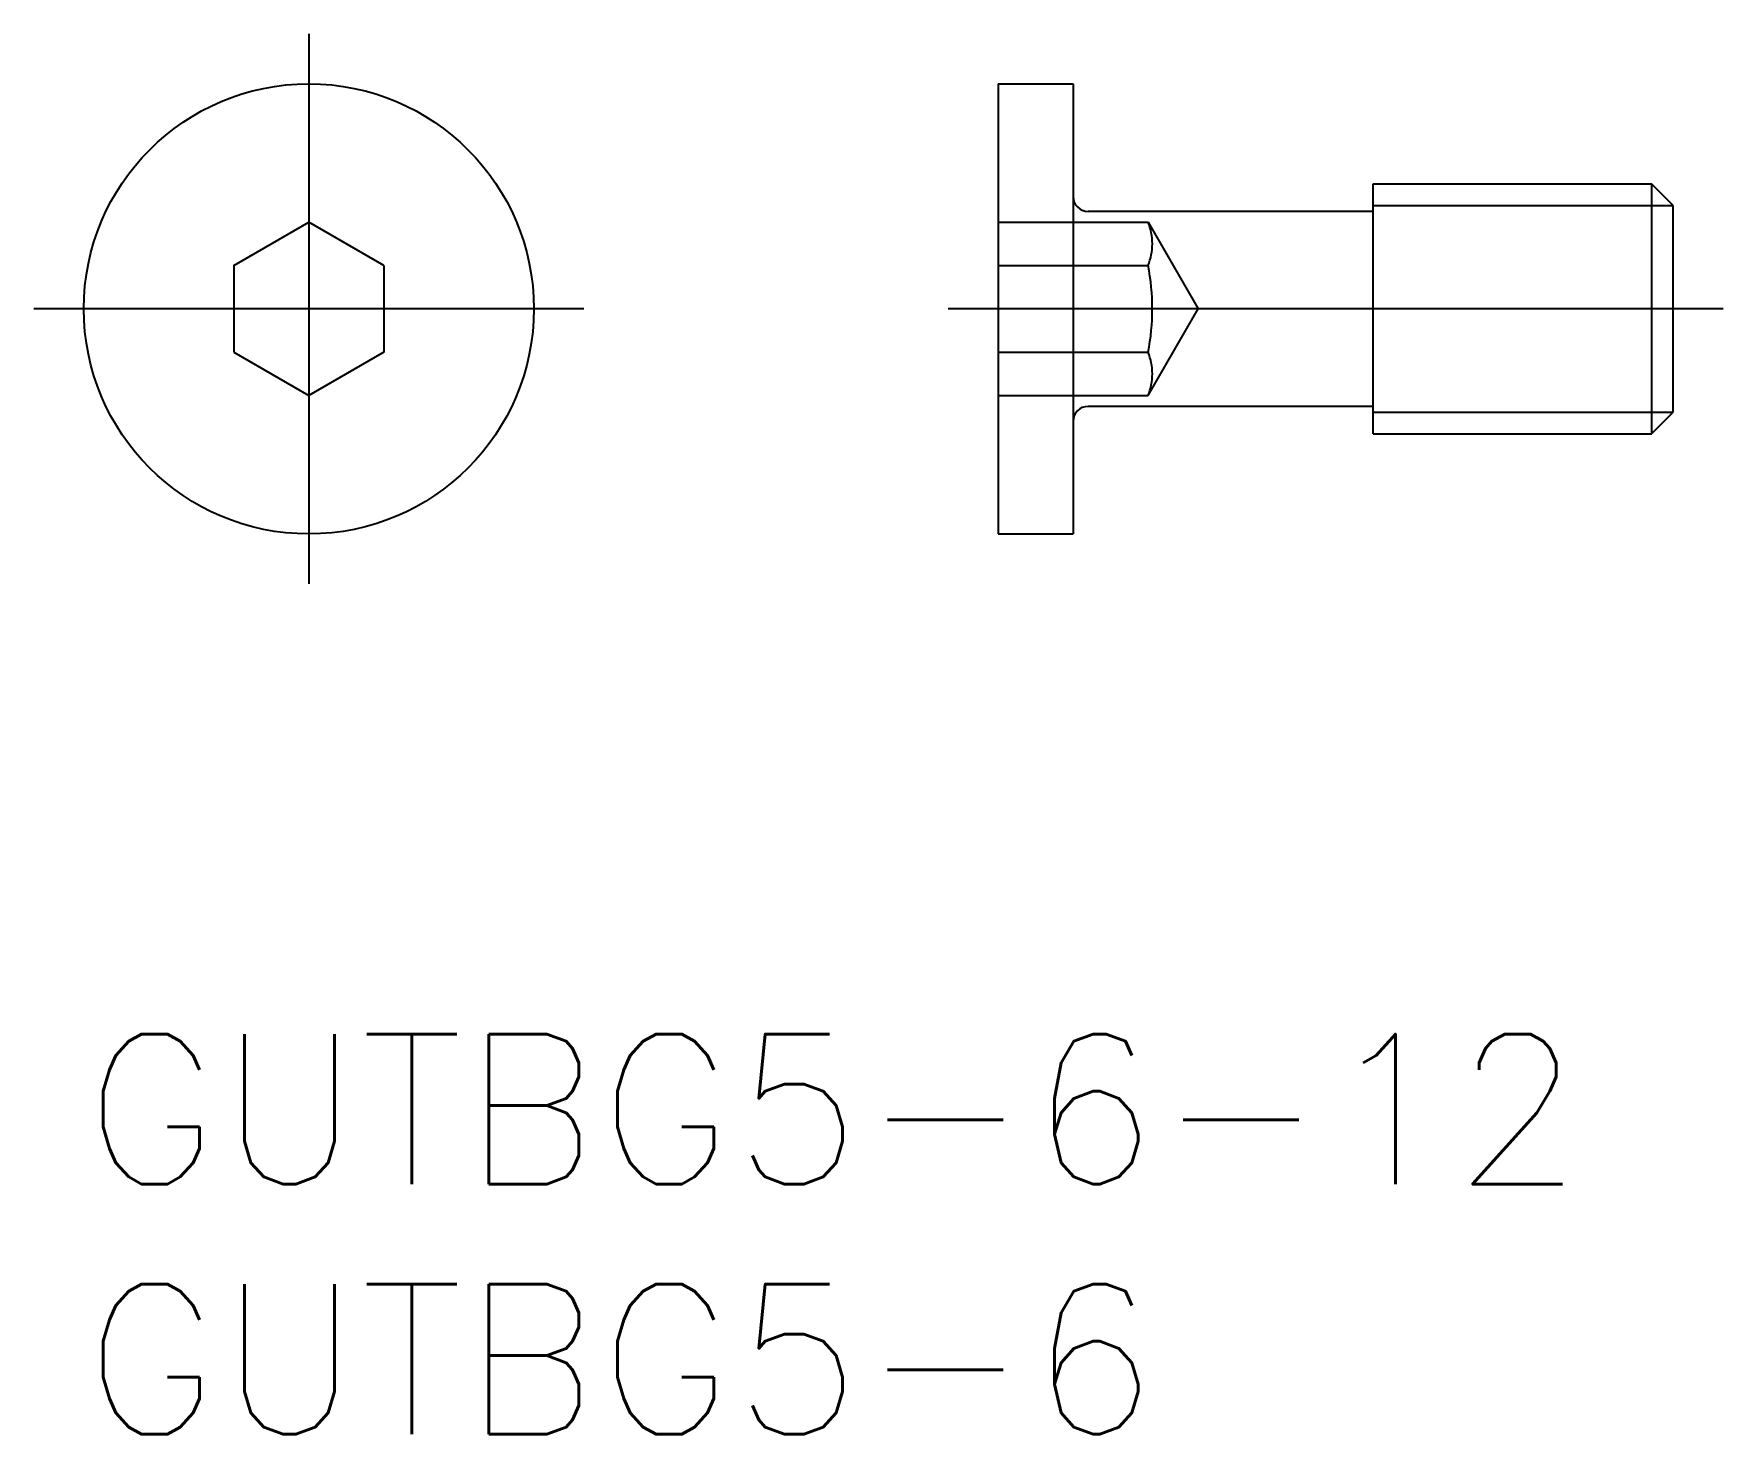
# Model space of a CAD drawing. Extents: x -1 to 32.8, y -8 to 20.
import ezdxf

# ---------------------------------------------------------------- set-up
doc = ezdxf.new("R2010")
doc.units = 0
doc.header["$LTSCALE"] = 0.5
doc.linetypes.add('CENTER', pattern=[50.8, 31.75, -6.35, 6.35, -6.35])
doc.linetypes.add('DASHED', pattern=[19.05, 12.7, -6.35])
for name, color, linetype in [('MSM_CENTER', 1, 'CENTER'), ('MSM_CONTINUOUS', 7, 'CONTINUOUS'), ('MSM_DASHED', 4, 'DASHED'), ('MSM_NARROW', 5, 'CONTINUOUS'), ('MSM_PART_NUMBER', 7, 'CONTINUOUS')]:
    doc.layers.add(name, color=color, linetype=linetype)
doc.styles.get("Standard").update_dxf_attribs({"font": 'txt.shx', "height": 3, "bigfont": 'bigfont.shx'})

# ---------------------------------------------------------------- blocks, each defined once
blk = doc.blocks.new('*U2')
at = {"layer": 'MSM_PART_NUMBER'}
blk.add_text('GUTBG5-6-12', height=3, dxfattribs=at).set_placement((0, -3))
blk = doc.blocks.new('*U3')
at = {"layer": 'MSM_PART_NUMBER'}
blk.add_text('GUTBG5-6', height=3, dxfattribs=at).set_placement((0, -8))

msp = doc.modelspace()

# ---------------------------------------------------------------- linework, layer by layer
at = {"layer": 'MSM_CENTER'}
for p, q in [((4.5, 20), (4.5, 9)), ((10, 14.5), (-1, 14.5)), ((32.783, 14.5), (17.283, 14.5))]:
    msp.add_line(p, q, dxfattribs=at)
at = {"layer": 'MSM_CONTINUOUS'}
for p, q in [((18.283, 19), (19.783, 19)), ((18.283, 19), (18.283, 10)), ((19.783, 19), (19.783, 10)), ((25.783, 12), (25.783, 17)), ((25.783, 17), (31.35, 17)), ((31.783, 16.567), (31.35, 17)), ((31.35, 17), (31.35, 12)), ((31.783, 12.433), (31.783, 16.567)), ((3, 15.366), (4.5, 16.232)), ((6, 15.366), (4.5, 16.232)), ((25.783, 16.45), (20.083, 16.45)), ((3, 15.366), (3, 13.634)), ((6, 15.366), (6, 13.634)), ((3, 13.634), (4.5, 12.768)), ((6, 13.634), (4.5, 12.768)), ((25.783, 12.55), (20.083, 12.55)), ((31.35, 12), (31.783, 12.433)), ((25.783, 12), (31.35, 12)), ((18.283, 10), (19.783, 10))]:
    msp.add_line(p, q, dxfattribs=at)
msp.add_circle((4.5, 14.5), 4.5, dxfattribs=at)
for centre, start, end in [((20.083, 16.75), 180, 270), ((20.083, 12.25), 90, 180)]:
    msp.add_arc(centre, 0.3, start, end, dxfattribs=at)
at = {"layer": 'MSM_DASHED'}
for p, q in [((18.283, 16.232), (21.283, 16.232)), ((21.283, 16.232), (22.283, 14.5)), ((18.283, 15.366), (21.283, 15.366)), ((21.283, 12.768), (22.283, 14.5)), ((18.283, 13.634), (21.283, 13.634)), ((18.283, 12.768), (21.283, 12.768))]:
    msp.add_line(p, q, dxfattribs=at)
for centre, radius, start, end in [((20.211, 15.799), 1.157, 338.0126, 21.9874), ((16.867, 14.5), 4.5, 348.9042, 11.0958), ((20.211, 13.201), 1.157, 338.0126, 21.9874)]:
    msp.add_arc(centre, radius, start, end, dxfattribs=at)
at = {"layer": 'MSM_NARROW'}
for p, q in [((25.783, 16.567), (31.783, 16.567)), ((25.783, 12.433), (31.783, 12.433))]:
    msp.add_line(p, q, dxfattribs=at)

# ---------------------------------------------------------------- block references
at = {"layer": 'MSM_CONTINUOUS'}
for name in ['*U2', '*U3']:
    msp.add_blockref(name, (0, 0), dxfattribs=at)

doc.saveas('drawing.dxf')
